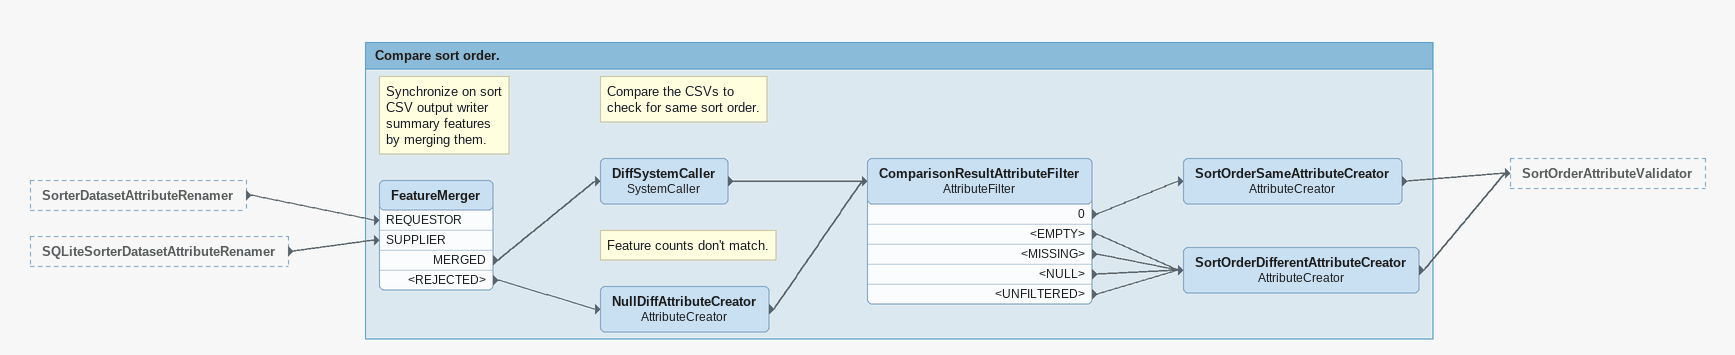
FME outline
SorterDatasetAttributeRenamer [outside]
    -> FeatureMerger [REQUESTOR]
SQLiteSorterDatasetAttributeRenamer [outside]
    -> FeatureMerger [SUPPLIER]

Bookmark: Compare sort order.
Note: Synchronize on sort / CSV output writer / summary features / by merging them.
FeatureMerger
    MERGED -> DiffSystemCaller
    <REJECTED> -> NullDiffAttributeCreator
Note: Compare the CSVs to / check for same sort order.
DiffSystemCaller: SystemCaller
    -> ComparisonResultAttributeFilter
Note: Feature counts don't match.
NullDiffAttributeCreator: AttributeCreator
    -> ComparisonResultAttributeFilter
ComparisonResultAttributeFilter: AttributeFilter
    0 -> SortOrderSameAttributeCreator
    <EMPTY> -> SortOrderDifferentAttributeCreator
    <MISSING> -> SortOrderDifferentAttributeCreator
    <NULL> -> SortOrderDifferentAttributeCreator
    <UNFILTERED> -> SortOrderDifferentAttributeCreator
SortOrderSameAttributeCreator: AttributeCreator
    -> SortOrderAttributeValidator
SortOrderDifferentAttributeCreator: AttributeCreator
    -> SortOrderAttributeValidator
